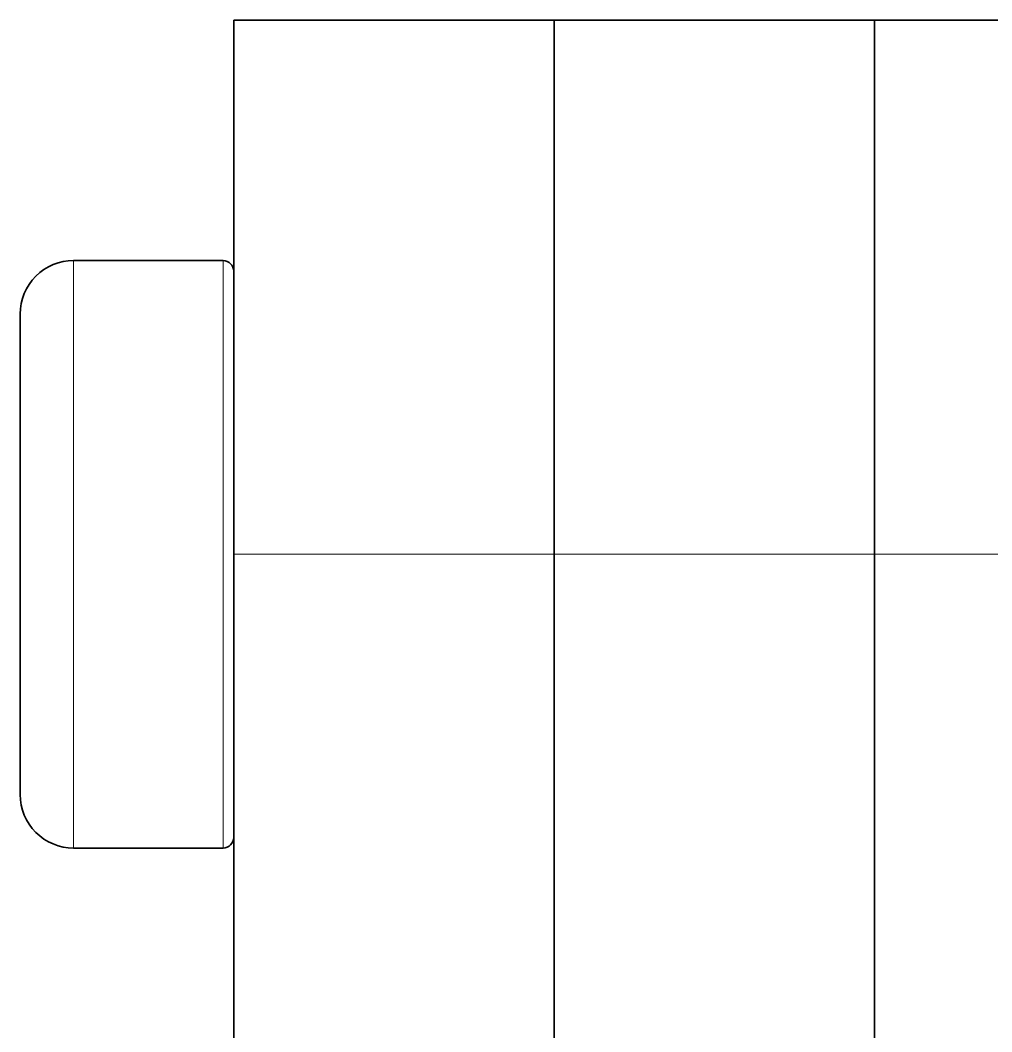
# Model space of a CAD drawing. Extents: x 315 to 857, y 212 to 651.
# Drawn here: x 315.12 to 324.22, y 355.37 to 364.84 of the extents above; entities that cross this region are included whole.
import ezdxf

# ---------------------------------------------------------------- set-up
doc = ezdxf.new("R2010")
doc.units = 0

msp = doc.modelspace()

# ---------------------------------------------------------------- linework, layer by layer
at = {"color": 7, "lineweight": 35, "ltscale": 0.058753}
msp.add_line((317.1197, 364.8392), (317.1197, 362.4891), dxfattribs=at)
at = {"color": 7, "lineweight": 35, "ltscale": 0.075}
for p, q in [((320.1197, 364.8392), (317.1197, 364.8392)), ((323.1197, 364.8392), (320.1197, 364.8392)), ((323.1197, 364.8392), (326.1197, 364.8392))]:
    msp.add_line(p, q, dxfattribs=at)
at = {"color": 7, "lineweight": 35, "ltscale": 0.125}
for p, q in [((317.1197, 364.8392), (317.1197, 359.8392)), ((320.1197, 364.8392), (320.1197, 359.8392)), ((320.1197, 364.8392), (320.1197, 359.8392)), ((323.1197, 364.8392), (323.1197, 359.8392)), ((323.1197, 364.8392), (323.1197, 359.8392))]:
    msp.add_line(p, q, dxfattribs=at)
at = {"color": 7, "lineweight": 13, "ltscale": 0.035789}
for p, q in [((315.6197, 362.5892), (315.6197, 361.1576)), ((317.0197, 362.5892), (317.0197, 361.1576))]:
    msp.add_line(p, q, dxfattribs=at)
at = {"color": 7, "lineweight": 35, "ltscale": 0.035}
for p, q in [((317.0197, 362.5892), (315.6197, 362.5892)), ((317.0197, 357.0892), (315.6197, 357.0892))]:
    msp.add_line(p, q, dxfattribs=at)
at = {"color": 7, "lineweight": 35, "ltscale": 0.034489}
msp.add_line((317.1197, 362.4892), (317.1197, 361.1097), dxfattribs=at)
at = {"color": 7, "lineweight": 35, "ltscale": 0.029282}
msp.add_line((315.1197, 362.0892), (315.1197, 360.9179), dxfattribs=at)
at = {"color": 7, "lineweight": 13, "ltscale": 0.101711}
for p, q in [((315.6197, 361.1576), (315.6197, 357.0892)), ((317.0197, 361.1576), (317.0197, 357.0892))]:
    msp.add_line(p, q, dxfattribs=at)
at = {"color": 7, "lineweight": 35, "ltscale": 0.098012}
msp.add_line((317.1197, 361.1097), (317.1197, 357.1892), dxfattribs=at)
at = {"color": 7, "lineweight": 35, "ltscale": 0.083218}
msp.add_line((315.1197, 360.9179), (315.1197, 357.5892), dxfattribs=at)
at = {"color": 7, "lineweight": 13, "ltscale": 0.075}
for p, q in [((320.1197, 359.8392), (317.1197, 359.8392)), ((323.1197, 359.8392), (320.1197, 359.8392)), ((323.1197, 359.8392), (326.1197, 359.8392))]:
    msp.add_line(p, q, dxfattribs=at)
at = {"color": 7, "lineweight": 35}
for p, q in [((317.1197, 294.0792), (317.1197, 359.8392)), ((320.1197, 294.0792), (320.1197, 359.8392)), ((320.1197, 294.0792), (320.1197, 359.8392)), ((323.1197, 294.0792), (323.1197, 359.8392)), ((323.1197, 294.0792), (323.1197, 359.8392)), ((317.1197, 357.1864), (317.1197, 296.732))]:
    msp.add_line(p, q, dxfattribs=at)
for centre, radius, start, end in [((315.6197, 362.0892), 0.5, 90, 180.00001), ((317.0196, 362.4892), 0.1, 0.03363, 89.96637), ((315.6197, 357.5892), 0.5, 179.99999, 270), ((317.0196, 357.1893), 0.1, 270.03363, 359.96637)]:
    msp.add_arc(centre, radius, start, end, dxfattribs=at)

doc.saveas('drawing.dxf')
